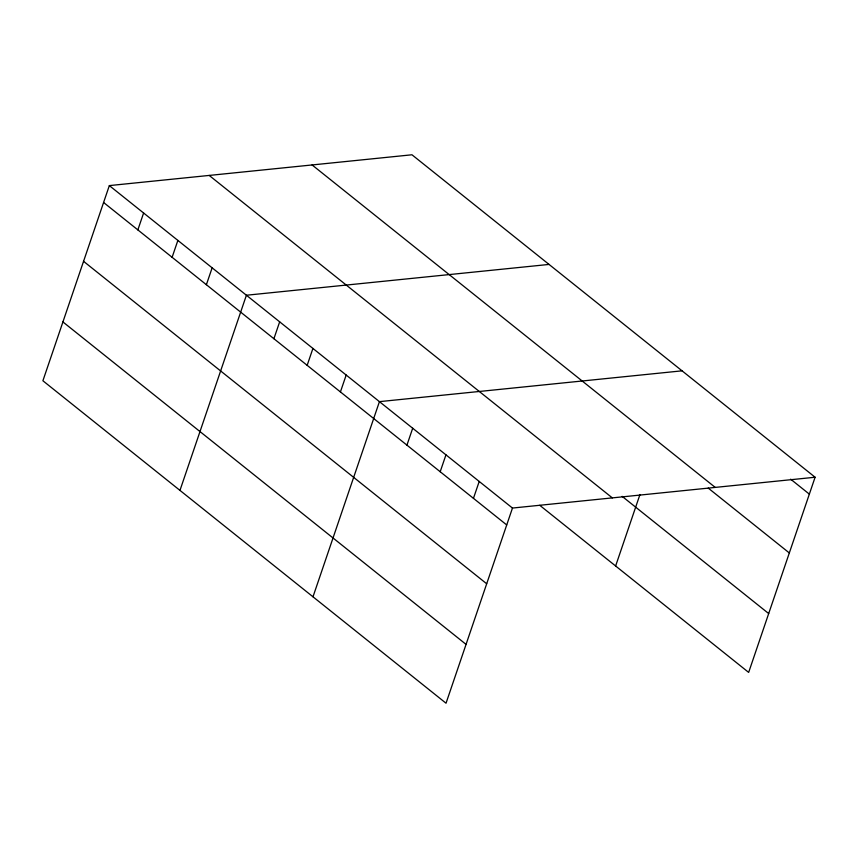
<?xml version="1.0" encoding="UTF-8"?>
<svg xmlns="http://www.w3.org/2000/svg" width="858" height="858" viewBox="0 0 858 858"><rect width="100%" height="100%" fill="white"/><g stroke="black" fill="none" stroke-linecap="round" stroke-linejoin="round"><path stroke-width="1.29" d="M815.1 477.241L411.969 154.783L109.341 185.596L42.9 380.759L446.031 703.217L512.473 508.054L815.1 477.241L748.659 672.404L539.757 505.308M137.859 229.901L143.608 213.009M172.115 257.303L177.874 240.412M206.381 284.717L212.141 267.825M179.966 490.39L246.407 295.238L549.034 264.425M273.906 338.728L279.665 321.836M307.164 365.326L312.923 348.434M340.422 391.934L346.182 375.043M312.998 596.803L379.44 401.641L682.067 370.828M406.939 445.13L412.698 428.249M440.197 471.739L445.956 454.847M473.455 498.337L479.214 481.456M615.626 565.99L639.961 494.53M790.647 479.172L809.351 494.133M312.098 164.951L715.229 487.408M708.258 488.116L789.328 552.96M622.147 496.353L768.693 613.567M209.202 175.429L612.333 497.887M109.341 185.596L512.473 508.054M103.593 202.488L506.713 524.946M83.558 261.315L486.69 583.772M62.924 321.932L466.055 644.379"/></g></svg>
